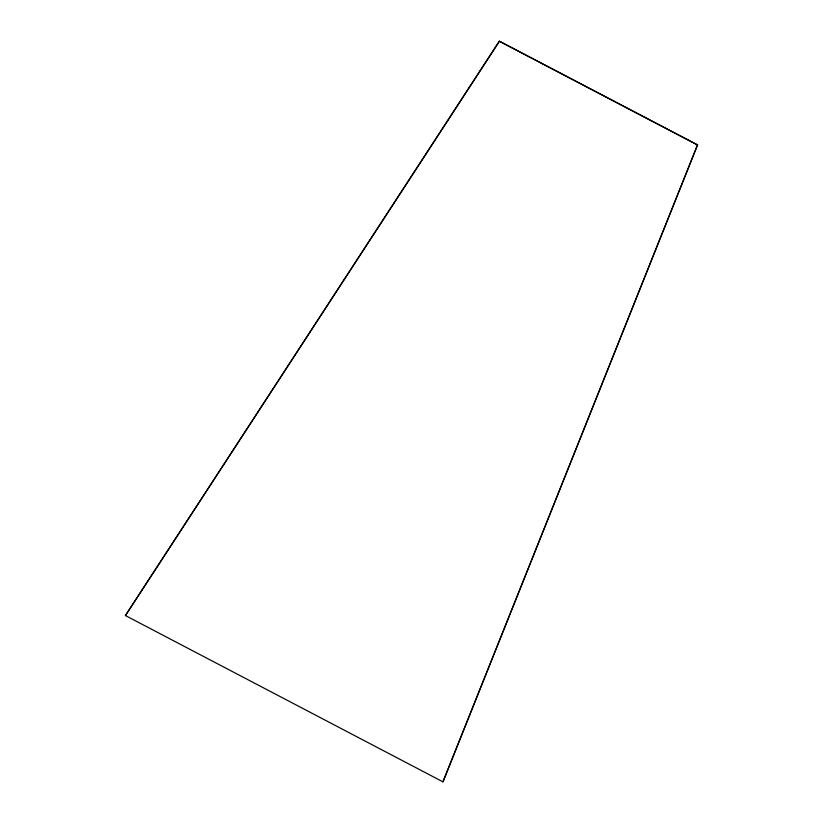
<?xml version="1.0" encoding="UTF-8"?>
<svg xmlns="http://www.w3.org/2000/svg" width="823" height="823" viewBox="0 0 823 823"><rect width="100%" height="100%" fill="white"/><g stroke="black" fill="none" stroke-linecap="round" stroke-linejoin="round"><path stroke-width="1.23" d="M442.959 781.85L697.575 144.869L442.959 781.85L125.425 615.542L499.294 41.181L697.575 144.869M498.831 42.23L125.425 615.542M499.294 41.181L697.338 144.899"/></g></svg>
